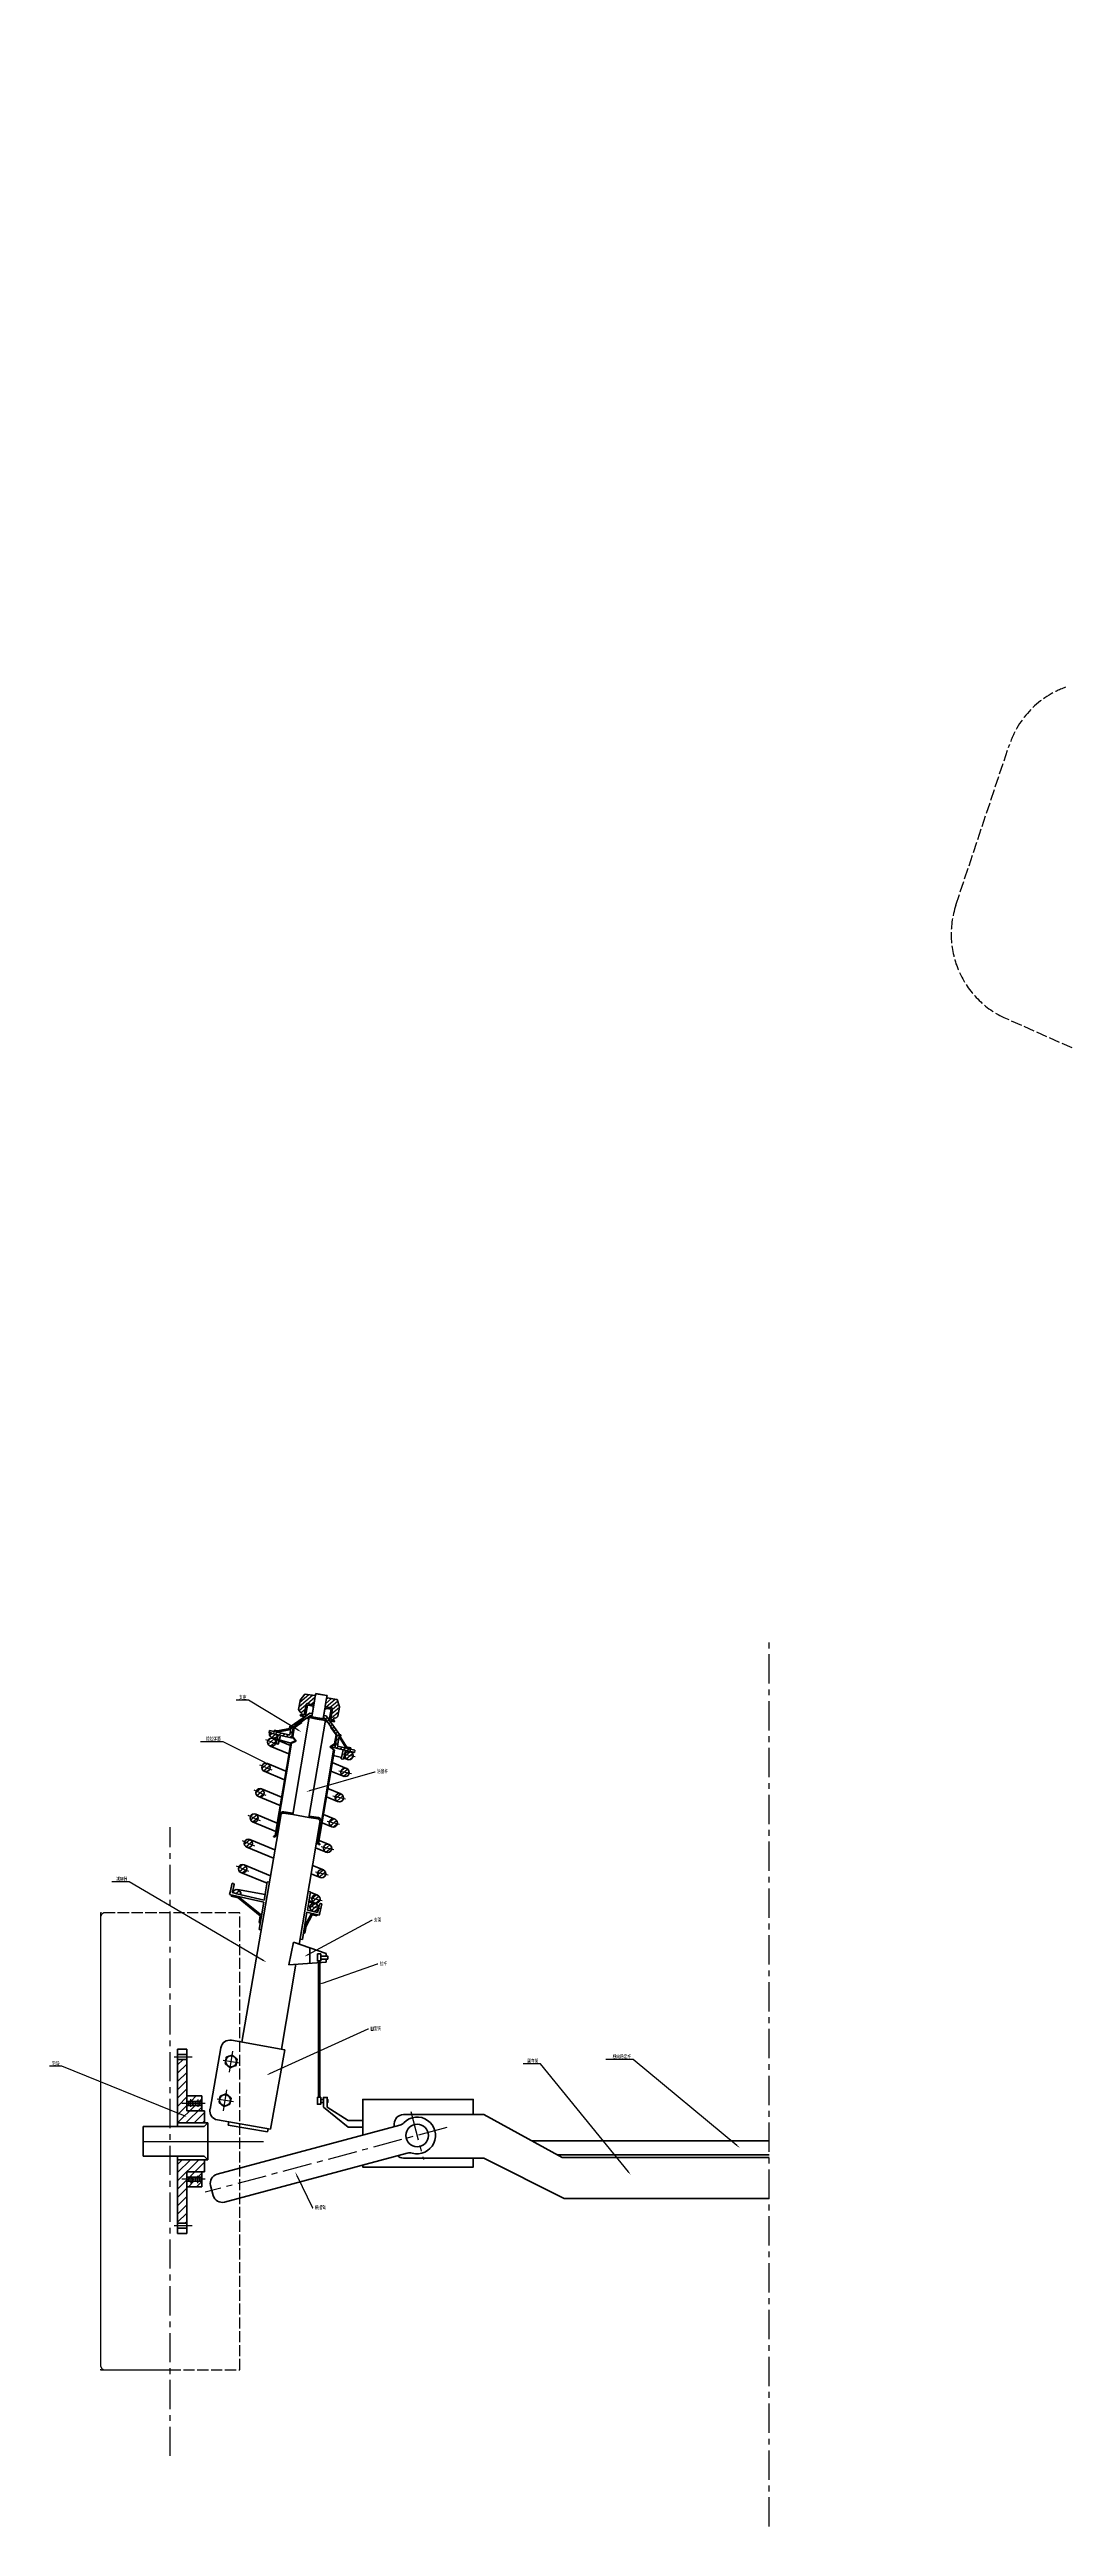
# Model space of a CAD drawing. Header units: millimetres. Extents: x 1201 to 14689, y -21074 to 18809.
# Drawn here: x 1414 to 2517, y -4636 to -1949 of the extents above; entities that cross this region are included whole.
import ezdxf
from ezdxf import colors
from ezdxf.entities.mleader import LeaderData, LeaderLine
from ezdxf.math import Vec2, Vec3

# ---------------------------------------------------------------- set-up
doc = ezdxf.new("R2010")
doc.units = ezdxf.units.MM
doc.linetypes.add('ACAD_ISO02W100', pattern=[15, 12, -3])
doc.linetypes.add('CENTER', pattern=[50.8, 31.75, -6.35, 6.35, -6.35])
for name, color, linetype, lineweight in [('中心线层', 1, 'CENTER', 25), ('剖面线层', 3, 'Continuous', 25), ('粗实线层', 250, 'Continuous', 50), ('虚线层', 4, 'ACAD_ISO02W100', 25)]:
    doc.layers.add(name, color=color, linetype=linetype, lineweight=lineweight)
doc.layers.add('标注层', color=5, linetype='Continuous', lineweight=25, transparency=0.45)
doc.styles.get("Standard").update_dxf_attribs({"font": 'txt', "bigfont": 'gbcbig.shx'})
pattern_1 = [(40, (2188.697, 5409.178), (-2.0408507, 2.4321911), [])]

msp = doc.modelspace()

# ---------------------------------------------------------------- hatches: boundary and pattern name
at = {"layer": '剖面线层'}
h = msp.add_hatch(dxfattribs=at)
h.set_pattern_fill('ANSI31', color=256, scale=2)
h.set_pattern_definition([(45, (1195.738, 14904.9104), (-4.490128, 4.490128), [])])
h.paths.add_polyline_path([(1582.4, -4184.9), (1563.1, -4184.9), (1563.1, -4129.1), (1553.1, -4129.1), (1553.1, -4197.9), (1582.4, -4197.9)])
h.paths.add_polyline_path([(1579.3, -4178.9), (1576.3, -4178.9, -0.309941), (1573.5, -4178.9), (1568.9, -4178.9, -0.309941), (1566.1, -4178.9), (1563.1, -4178.9), (1563.1, -4184.9), (1579.3, -4184.9)], flags=17)
h.paths.add_polyline_path([(1579.3, -4168.7), (1563.1, -4168.7), (1563.1, -4174.7), (1566.1, -4174.7, -0.309941), (1568.9, -4174.7), (1573.5, -4174.7, -0.309941), (1576.3, -4174.7), (1579.3, -4174.7)], flags=17)
h.paths.add_polyline_path([(1582.4, -4237.9), (1553.1, -4237.9), (1553.1, -4306.7), (1563.1, -4306.7), (1563.1, -4250.9), (1582.4, -4250.9)])
h.paths.add_polyline_path([(1579.3, -4250.9), (1563.1, -4250.9), (1563.1, -4256.9), (1566.1, -4256.9, -0.309941), (1568.9, -4256.9), (1573.5, -4256.9, -0.309941), (1576.3, -4256.9), (1579.3, -4256.9)], flags=17)
h.paths.add_polyline_path([(1579.3, -4261.1), (1576.3, -4261.1, -0.309941), (1573.5, -4261.1), (1568.9, -4261.1, -0.309941), (1566.1, -4261.1), (1563.1, -4261.1), (1563.1, -4267.1), (1579.3, -4267.1)], flags=17)
h.paths.add_polyline_path([(12160.3, 18797.6), (12179.5, 18797.6), (12179.5, 18809.5), (12160.3, 18809.5)], flags=9)
h = msp.add_hatch(dxfattribs=at)
h.set_pattern_fill('ANSI31', color=256, angle=-5)
h.set_pattern_definition(pattern_1)
h.paths.add_polyline_path([(1702.5, -3735), (1702.1, -3734.4), (1691.6, -3732.7), (1691.2, -3732.8), (1686.3, -3739.5), (1686.1, -3739.9), (1684.5, -3749.5), (1686, -3752.3), (1687.5, -3752.6), (1687.9, -3753.2), (1687.7, -3754.1), (1688.6, -3755.3), (1690, -3755.5), (1690.6, -3755.1), (1692.6, -3743.5), (1693.2, -3743.1), (1700.4, -3744.3), (1701, -3743.9)])
h.paths.add_polyline_path([(1726.2, -3738.7), (1725.9, -3738.5), (1715.4, -3736.7), (1714.8, -3737.1), (1713.3, -3746), (1713.7, -3746.5), (1720, -3747.6), (1721, -3747.9), (1721.4, -3748.5), (1719.4, -3760), (1719.9, -3760.6), (1721.3, -3760.8), (1722.5, -3760), (1722.7, -3759), (1723.2, -3758.6), (1724.7, -3758.9), (1727.1, -3756.7), (1728.7, -3747.1), (1728.7, -3746.6)])
h = msp.add_hatch(dxfattribs=at)
h.set_pattern_fill('ANSI31', color=256, angle=-5)
h.set_pattern_definition(pattern_1)
h.paths.add_polyline_path([(1678.7, -3769.2), (1693.1, -3758.9), (1697.2, -3756), (1698.9, -3756.3), (1699.3, -3753.9), (1696.6, -3753.4), (1676.4, -3767.7), (1676, -3770.2), (1674.9, -3776.8), (1674.3, -3777.1), (1657.9, -3773.3), (1657.4, -3775.8), (1662.2, -3776.9), (1660.1, -3786.2), (1660.5, -3786.8), (1662.4, -3787.2), (1664.7, -3777.5), (1676.8, -3780.3), (1677.1, -3779)])
h.paths.add_polyline_path([(1714.4, -3756.4), (1712.1, -3756), (1711.6, -3756), (1711.2, -3758.4), (1713, -3758.7), (1715.9, -3762.8), (1726.1, -3777.2), (1724.4, -3787), (1723.7, -3791.1), (1740.2, -3794.9), (1740.7, -3792.6), (1727, -3789.3), (1726.6, -3788.7), (1728.7, -3776.6)])
h = msp.add_hatch(dxfattribs=at)
h.set_pattern_fill('ANSI31', color=256, angle=-5)
h.set_pattern_definition(pattern_1)
h.paths.add_polyline_path([(1741.1, -3791.1), (1736.3, -3789.9), (1729.8, -3779.3), (1730.2, -3776.8), (1728.7, -3776.6), (1728.3, -3779.1), (1735.9, -3791.4), (1740.7, -3792.6)])
h.paths.add_polyline_path([(1674.3, -3771.4), (1675.9, -3771.1), (1676.4, -3767.7), (1675, -3767.5), (1674.5, -3770), (1661.6, -3772.6), (1661.5, -3772.7), (1658.2, -3771.9), (1657.9, -3773.3), (1661.3, -3774.1)])
h.paths.add_polyline_path([(1700.4, -3744.3), (1693.2, -3743.1), (1692.6, -3743.5), (1690.6, -3755.1), (1690, -3755.5), (1688.6, -3755.3), (1687, -3755), (1686.4, -3755.4), (1686.3, -3756.4), (1691.2, -3757.3), (1692, -3756.7), (1694, -3744.7), (1699.1, -3745.6), (1699.6, -3746.3), (1700.6, -3746.5), (1700.6, -3746.1), (1700.7, -3745.9), (1700.8, -3744.9)])
h.paths.add_polyline_path([(1721.4, -3748.5), (1721, -3747.9), (1720, -3747.6), (1713.7, -3746.5), (1713.2, -3747), (1713, -3748.2), (1712.9, -3748.6), (1713.1, -3748.6), (1713.9, -3748.7), (1714.5, -3748.3), (1714.5, -3748.2), (1719.7, -3749.1), (1717.6, -3761), (1718.2, -3761.8), (1723.1, -3762.7), (1723.3, -3761.7), (1722.9, -3761.1), (1719.9, -3760.6), (1719.4, -3760)])
h = msp.add_hatch(dxfattribs=at)
h.set_pattern_fill('ANSI31', color=256, angle=-5)
h.set_pattern_definition(pattern_1)
h.paths.add_polyline_path([(1624.6, -3917.8), (1623.6, -3922.2), (1627.7, -3923.9, 0.076114), (1628, -3922.5, 0.373885)])
h.paths.add_polyline_path([(1623.6, -3922.2), (1619.4, -3920.4, 0.076114), (1619.1, -3921.8, 0.373885), (1622.5, -3926.5)])
h.paths.add_polyline_path([(1627.7, -3923.9), (1623.6, -3922.2), (1622.5, -3926.5, 0.366886)])
h.paths.add_polyline_path([(1624.6, -3917.8, 0.366886), (1619.4, -3920.4), (1623.6, -3922.2)])
h.paths.add_polyline_path([(1630.9, -3890.3), (1629.9, -3894.7), (1634.1, -3896.4, 0.076114), (1634.4, -3895.1, 0.373885)])
h.paths.add_polyline_path([(1630.9, -3890.3, 0.366886), (1625.7, -3893), (1629.9, -3894.7)])
h.paths.add_polyline_path([(1634.1, -3896.4), (1629.9, -3894.7), (1628.9, -3899.1, 0.366886)])
h.paths.add_polyline_path([(1629.9, -3894.7), (1625.7, -3893, 0.076114), (1625.4, -3894.3, 0.373885), (1628.9, -3899.1)])
h.paths.add_polyline_path([(1637.2, -3862.9, 0.366886), (1632.1, -3865.5), (1636.2, -3867.2)])
h.paths.add_polyline_path([(1637.2, -3862.9), (1636.2, -3867.2), (1640.4, -3869, 0.076114), (1640.7, -3867.6, 0.373885)])
h.paths.add_polyline_path([(1636.2, -3867.2), (1632.1, -3865.5, 0.076114), (1631.8, -3866.9, 0.373885), (1635.2, -3871.6)])
h.paths.add_polyline_path([(1640.4, -3869), (1636.2, -3867.2), (1635.2, -3871.6, 0.366886)])
h.paths.add_polyline_path([(1642.6, -3839.8), (1638.4, -3838.1, 0.076114), (1638.1, -3839.4, 0.373885), (1641.6, -3844.2)])
h.paths.add_polyline_path([(1646.7, -3841.5), (1642.6, -3839.8), (1641.6, -3844.2, 0.366886)])
h.paths.add_polyline_path([(1643.6, -3835.4), (1642.6, -3839.8), (1646.7, -3841.5, 0.076114), (1647.1, -3840.2, 0.373885)])
h.paths.add_polyline_path([(1643.6, -3835.4, 0.366886), (1638.4, -3838.1), (1642.6, -3839.8)])
h.paths.add_polyline_path([(1618.3, -3944.9, 0.404152), (1612.9, -3948.1), (1617.3, -3949.3)])
h.paths.add_polyline_path([(1618.3, -3944.9), (1617.3, -3949.3), (1621.7, -3950.3, 0.414214)])
h.paths.add_polyline_path([(1723.2, -3868.3, 0.414214), (1717.8, -3871.6), (1722.2, -3872.6)])
h.paths.add_polyline_path([(1723.2, -3868.3), (1722.2, -3872.6), (1726.6, -3873.7, 0.034921), (1726.7, -3873, 0.373885)])
h.paths.add_polyline_path([(1722.2, -3872.6), (1717.8, -3871.6, 0.034921), (1717.7, -3872.3, 0.373885), (1721.2, -3877)])
h.paths.add_polyline_path([(1726.6, -3873.7), (1722.2, -3872.6), (1721.2, -3877, 0.414214)])
h.paths.add_polyline_path([(1716.9, -3895.7, 0.414214), (1711.5, -3899.1), (1715.9, -3900.1)])
h.paths.add_polyline_path([(1716.9, -3895.7), (1715.9, -3900.1), (1720.3, -3901.1, 0.034921), (1720.4, -3900.5, 0.373885)])
h.paths.add_polyline_path([(1715.9, -3900.1), (1711.5, -3899.1, 0.034921), (1711.4, -3899.7, 0.373885), (1714.9, -3904.5)])
h.paths.add_polyline_path([(1720.3, -3901.1), (1715.9, -3900.1), (1714.9, -3904.5, 0.414214)])
h.paths.add_polyline_path([(1710.6, -3923.2, 0.414214), (1705.2, -3926.5), (1709.5, -3927.5)])
h.paths.add_polyline_path([(1710.6, -3923.2), (1709.5, -3927.5), (1713.9, -3928.6, 0.034921), (1714, -3927.9, 0.373885)])
h.paths.add_polyline_path([(1709.5, -3927.5), (1705.2, -3926.5, 0.034921), (1705.1, -3927.2, 0.373885), (1708.5, -3931.9)])
h.paths.add_polyline_path([(1713.9, -3928.6), (1709.5, -3927.5), (1708.5, -3931.9, 0.414214)])
h.paths.add_polyline_path([(1702.1, -3959.6, 0.414214), (1696.7, -3963), (1701.1, -3964)])
h.paths.add_polyline_path([(1702.1, -3959.6), (1701.1, -3964), (1705.5, -3965, 0.034921), (1705.6, -3964.4, 0.373885)])
h.paths.add_polyline_path([(1701.1, -3964), (1696.7, -3963, 0.034921), (1696.6, -3963.6, 0.373885), (1700.1, -3968.4)])
h.paths.add_polyline_path([(1705.5, -3965), (1701.1, -3964), (1700.1, -3968.4, 0.414214)])
h.paths.add_polyline_path([(1704.2, -3950.6, 0.414214), (1698.8, -3954), (1703.2, -3955)])
h.paths.add_polyline_path([(1703.2, -3955), (1698.8, -3954, 0.034921), (1698.7, -3954.6, 0.373885), (1702.2, -3959.4)])
h.paths.add_polyline_path([(1707.6, -3956), (1703.2, -3955), (1702.2, -3959.4, 0.414214)])
h.paths.add_polyline_path([(1704.2, -3950.6), (1703.2, -3955), (1707.6, -3956, 0.034921), (1707.7, -3955.4, 0.373885)])
edge = h.paths.add_edge_path()
edge.add_arc((1728.6, -3845.2), 4.5, -5, 355)
edge = h.paths.add_edge_path()
edge.add_arc((1734.9, -3817.7), 4.5, -5, 355)
edge = h.paths.add_edge_path()
edge.add_arc((1648.9, -3812.3), 4.5, -5, 355)
edge = h.paths.add_edge_path()
edge.add_arc((1739.1, -3799.4), 4.5, -5, 355)
edge = h.paths.add_edge_path()
edge.add_arc((1655.2, -3784.9), 4.5, -5, 355)
edge = h.paths.add_edge_path()
edge.add_arc((1657.3, -3776), 4.5, 163.5595, 350.4405)
h = msp.add_hatch(dxfattribs=at)
h.set_pattern_fill('ANSI31', color=256, angle=-5)
h.set_pattern_definition(pattern_1)
edge = h.paths.add_edge_path()
edge.add_arc((1657.3, -3776), 4.5, 163.5595, 350.4405)
edge.add_line((1652.5, -3774.7), (1662.2, -3776.9))
h = msp.add_hatch(dxfattribs=at)
h.set_pattern_fill('ANSI31', color=256, angle=-5)
h.set_pattern_definition(pattern_1)
h.paths.add_polyline_path([(1679.7, -3769.3), (1687.9, -3763.5), (1687.5, -3762.9), (1678.7, -3769.2), (1677.1, -3779), (1680.9, -3783.6), (1675.9, -3785.7), (1673.7, -3799.1), (1672.2, -3807.8), (1669, -3826.5), (1667.5, -3835.3), (1664.2, -3855.3), (1662.7, -3864), (1661.1, -3873.3), (1659.7, -3881.9), (1658.9, -3886.3), (1658.3, -3886.7), (1657.4, -3886.6), (1657.2, -3887.6), (1658.7, -3887.8), (1659.8, -3887), (1660.7, -3881.8), (1661, -3879.8), (1663.7, -3863.9), (1663.8, -3863.6), (1665.2, -3855.2), (1668.6, -3835.2), (1670.1, -3826.4), (1673.2, -3807.7), (1674.7, -3799.1), (1676.9, -3785.9), (1681.8, -3783.7), (1678.1, -3779.2)])
h.paths.add_polyline_path([(1726.1, -3777.2), (1719.8, -3768.4), (1719.3, -3768.8), (1725.1, -3776.9), (1723.4, -3786.8), (1718.4, -3789.9), (1722.3, -3793.6), (1720, -3806.7), (1717.6, -3821.1), (1716.1, -3830), (1712.7, -3850), (1711.3, -3858.7), (1709.1, -3871.3), (1707.9, -3878.7), (1706.4, -3887.5), (1706, -3889.5), (1705.2, -3894.7), (1706, -3895.8), (1707.5, -3896.1), (1707.6, -3895.1), (1706.7, -3894.9), (1706.2, -3894.3), (1707, -3889.9), (1707.4, -3887.4), (1708.9, -3878.6), (1712.3, -3858.6), (1713.8, -3849.9), (1717.1, -3829.9), (1718.6, -3821), (1721.4, -3804.8), (1723.3, -3793.7), (1719.3, -3790.1), (1724.4, -3787)])

# ---------------------------------------------------------------- linework, layer by layer
at = {"layer": '中心线层'}
for p, q in [((2195, -4635.7), (2195, -3673.3)), ((1661.7, -3787.6), (1648.8, -3782.2)), ((1657.4, -3775.8), (1657.9, -3773.3)), ((1644.8, -3810.6), (1642.4, -3809.7)), ((1648.9, -3812.3), (1644.8, -3810.6)), ((1648.9, -3812.3), (1653.1, -3814.1)), ((1653.1, -3814.1), (1655.4, -3815)), ((1746, -3800.9), (1732.3, -3797.8)), ((1638.4, -3838.1), (1636.1, -3837.1)), ((1642.6, -3839.8), (1638.4, -3838.1)), ((1642.6, -3839.8), (1646.7, -3841.5)), ((1646.7, -3841.5), (1649, -3842.5)), ((1741.7, -3819.3), (1728.1, -3816.2)), ((1632.1, -3865.5), (1629.8, -3864.6)), ((1636.2, -3867.2), (1632.1, -3865.5)), ((1636.2, -3867.2), (1640.4, -3869)), ((1640.4, -3869), (1642.7, -3869.9)), ((1735.4, -3846.8), (1721.7, -3843.6)), ((1625.7, -3893), (1623.4, -3892)), ((1629.9, -3894.7), (1625.7, -3893)), ((1629.9, -3894.7), (1634.1, -3896.4)), ((1729, -3874.2), (1715.4, -3871.1)), ((1619.4, -3920.4), (1617.1, -3919.5)), ((1623.6, -3922.2), (1619.4, -3920.4)), ((1623.6, -3922.2), (1627.7, -3923.9)), ((1634.1, -3896.4), (1636.4, -3897.4)), ((1722.7, -3901.7), (1709.1, -3898.5)), ((1627.7, -3923.9), (1630, -3924.8)), ((1716.4, -3929.1), (1702.7, -3926)), ((1708, -3965.6), (1694.3, -3962.4)), ((1696.4, -3953.4), (1710, -3956.6)), ((1549.3, -4126.4), (1569, -4126.4)), ((1602.7, -4129.7), (1620.5, -4132.7)), ((1609.5, -4142.8), (1613.1, -4120.1)), ((1602.9, -4184.9), (1606.5, -4162.2)), ((1583.2, -4176.8), (1557.6, -4176.8)), ((1567.5, -4180.3), (1567.5, -4172)), ((1574.9, -4172.4), (1574.9, -4180.6)), ((1596.1, -4171.8), (1613.9, -4174.8)), ((1806.1, -4185.6), (1820, -4237.5)), ((1845.3, -4202.9), (1583, -4273.2)), ((1583.2, -4259), (1557.6, -4259)), ((1567.5, -4255.5), (1567.5, -4263.8)), ((1574.9, -4263.4), (1574.9, -4255.2)), ((1549.3, -4309.3), (1569, -4309.3))]:
    msp.add_line(p, q, dxfattribs=at)
at = {"layer": '中心线层', "lineweight": -3}
msp.add_line((1545, -4559.2), (1545, -3877.2), dxfattribs=at)
at = {"layer": '中心线层'}
msp.add_lwpolyline([(1662.9, -3778.2), (1658.7, -3776.5), (1654.6, -3774.8), (1652.2, -3773.8)], dxfattribs=at)
at = {"layer": '标注层'}
msp.add_line((1515.9, -4217.9), (1646.4, -4217.9), dxfattribs=at)
at = {"layer": '粗实线层'}
for p, q in [((1686.3, -3739.5), (1691.2, -3732.8)), ((1691.6, -3732.7), (1691.2, -3732.8)), ((1691.2, -3732.8), (1691.6, -3732.7)), ((1691.2, -3732.8), (1691.6, -3732.7)), ((1691.6, -3732.7), (1702.1, -3734.4)), ((1700.8, -3744.9), (1702.8, -3733)), ((1702.1, -3734.4), (1702.5, -3735)), ((1702.6, -3734.5), (1703, -3732.3)), ((1703, -3732.3), (1703.3, -3732.1)), ((1703, -3732.3), (1715.3, -3734.4)), ((1703.3, -3732.1), (1715.1, -3734.1)), ((1714.9, -3736.6), (1715.3, -3734.4)), ((1715.1, -3734.1), (1715.3, -3734.4)), ((1676.4, -3767.7), (1696.6, -3753.4)), ((1695.9, -3757.8), (1678, -3863.4)), ((1693.1, -3758.9), (1678.7, -3769.2)), ((1684.5, -3749.5), (1686.1, -3739.9)), ((1684.5, -3749.5), (1686, -3752.3)), ((1687.5, -3752.6), (1686, -3752.3)), ((1686.3, -3739.5), (1686.1, -3739.9)), ((1686.3, -3756.4), (1686.4, -3755.4)), ((1691.2, -3757.3), (1686.3, -3756.4)), ((1687, -3755), (1686.4, -3755.4)), ((1690, -3755.5), (1687, -3755)), ((1687.5, -3752.6), (1687.9, -3753.2)), ((1687.7, -3754.1), (1687.9, -3753.2)), ((1687.7, -3754.1), (1688.6, -3755.3)), ((1690, -3755.5), (1688.6, -3755.3)), ((1690.6, -3755.1), (1690, -3755.5)), ((1692.6, -3743.5), (1690.6, -3755.1)), ((1692, -3756.7), (1691.2, -3757.3)), ((1694, -3744.7), (1692, -3756.7)), ((1692.6, -3743.5), (1693.2, -3743.1)), ((1693.9, -3745.2), (1693, -3750.9)), ((1697.2, -3756), (1693.1, -3758.9)), ((1693.5, -3759.5), (1693.1, -3758.9)), ((1700.4, -3744.3), (1693.2, -3743.1)), ((1695.9, -3757.8), (1693.5, -3759.5)), ((1699.1, -3745.6), (1694, -3744.7)), ((1713.6, -3760.9), (1695.7, -3866.5)), ((1704.6, -3759.8), (1695.8, -3758.3)), ((1697, -3757), (1695.9, -3757.8)), ((1697, -3757), (1695.9, -3757.8)), ((1696.6, -3753.4), (1699.3, -3753.9)), ((1704.9, -3758.4), (1697, -3757)), ((1698.9, -3756.3), (1697.2, -3756)), ((1700.6, -3746.1), (1698.7, -3757.3)), ((1704.9, -3758.4), (1699, -3757.4)), ((1699.1, -3745.6), (1699.6, -3746.3)), ((1699.4, -3753.4), (1700.5, -3746.7)), ((1699.6, -3746.3), (1700.6, -3746.5)), ((1701, -3743.9), (1700.4, -3744.3)), ((1700.4, -3744.3), (1700.8, -3744.9)), ((1700.6, -3746.1), (1700.7, -3745.9)), ((1700.7, -3745.9), (1700.8, -3744.9)), ((1701, -3743.9), (1702.5, -3735)), ((1704.6, -3759.8), (1713.5, -3761.3)), ((1704.9, -3758.4), (1712.8, -3759.7)), ((1704.9, -3758.4), (1710.8, -3759.4)), ((1704.9, -3758.4), (1710.8, -3759.4)), ((1713, -3748.2), (1711.1, -3759.4)), ((1711.2, -3758.4), (1713, -3758.7)), ((1711.6, -3756), (1714.4, -3756.4)), ((1711.7, -3755.5), (1712.9, -3748.8)), ((1712.8, -3759.7), (1713.6, -3760.9)), ((1712.9, -3748.6), (1713.9, -3748.7)), ((1713, -3748.2), (1713.2, -3747)), ((1713, -3758.7), (1715.9, -3762.8)), ((1713.3, -3746), (1713.2, -3747)), ((1713.7, -3746.5), (1713.2, -3747)), ((1713.3, -3746), (1714.8, -3737.1)), ((1713.3, -3746), (1713.7, -3746.5)), ((1713.6, -3760.9), (1715.3, -3763.2)), ((1713.7, -3746.5), (1720, -3747.6)), ((1713.9, -3748.7), (1714.6, -3748.2)), ((1728.7, -3776.6), (1714.4, -3756.4)), ((1714.6, -3748.2), (1719.7, -3749.1)), ((1714.9, -3736.6), (1714.8, -3737.1)), ((1715.4, -3736.7), (1714.8, -3737.1)), ((1714.9, -3736.6), (1715.2, -3735.1)), ((1725.9, -3738.5), (1715.4, -3736.7)), ((1719.7, -3749.1), (1717.6, -3761)), ((1717.6, -3761), (1718.2, -3761.8)), ((1719.6, -3749.6), (1718.6, -3755.2)), ((1721.4, -3748.5), (1719.4, -3760)), ((1719.4, -3760), (1719.9, -3760.6)), ((1719.9, -3760.6), (1722.9, -3761.1)), ((1719.9, -3760.6), (1721.3, -3760.8)), ((1720, -3747.6), (1721, -3747.9)), ((1721, -3747.9), (1721.4, -3748.5)), ((1722.5, -3760), (1721.3, -3760.8)), ((1722.5, -3760), (1722.7, -3759)), ((1723.2, -3758.6), (1722.7, -3759)), ((1722.9, -3761.1), (1723.3, -3761.7)), ((1723.2, -3758.6), (1724.7, -3758.9)), ((1727.1, -3756.7), (1724.7, -3758.9)), ((1725.9, -3738.5), (1726.2, -3738.7)), ((1728.7, -3746.6), (1726.2, -3738.7)), ((1727.1, -3756.7), (1728.7, -3747.1)), ((1728.7, -3746.6), (1728.7, -3747.1)), ((1652.5, -3774.7), (1653, -3772.2)), ((1652.5, -3774.7), (1662.2, -3776.9)), ((1653, -3772.2), (1674.3, -3777.1)), ((1656.3, -3780.4), (1661.1, -3781.8)), ((1657, -3780.7), (1661, -3782.4)), ((1657.9, -3773.4), (1658.2, -3771.9)), ((1658.2, -3771.9), (1661.6, -3772.7)), ((1675.9, -3785.7), (1658.9, -3886.3)), ((1676.9, -3785.9), (1659.8, -3887)), ((1662.2, -3776.9), (1660.1, -3786.2)), ((1660.1, -3786.2), (1660.5, -3786.8)), ((1660.5, -3786.8), (1662.4, -3787.2)), ((1674.3, -3771.4), (1661.3, -3774.1)), ((1661.3, -3774.1), (1661.3, -3774.1)), ((1661.6, -3772.6), (1661.5, -3772.7)), ((1674.5, -3770), (1661.6, -3772.6)), ((1662.4, -3787.2), (1664.7, -3777.5)), ((1663.3, -3783.3), (1675.5, -3788.4)), ((1663.5, -3782.5), (1675.9, -3786)), ((1664.7, -3777.5), (1678.4, -3780.6)), ((1674.3, -3771.4), (1675.9, -3771.1)), ((1674.9, -3776.8), (1674.3, -3777.1)), ((1675, -3767.5), (1674.5, -3770)), ((1674.9, -3776.8), (1676.4, -3767.7)), ((1676.4, -3767.7), (1675, -3767.5)), ((1680.9, -3783.6), (1675.9, -3785.7)), ((1676.4, -3767.7), (1676, -3770.2)), ((1677.1, -3779), (1676.8, -3780.3)), ((1681.8, -3783.7), (1676.9, -3785.9)), ((1678.7, -3769.2), (1677.1, -3779)), ((1677.1, -3779), (1680.9, -3783.6)), ((1678.1, -3779.2), (1679.7, -3769.3)), ((1678.1, -3779.2), (1681.8, -3783.7)), ((1679.7, -3769.3), (1687.9, -3763.5)), ((1687.9, -3763.5), (1687.5, -3762.9)), ((1715.3, -3763.2), (1715.9, -3762.8)), ((1715.9, -3762.8), (1726.1, -3777.2)), ((1718.2, -3761.8), (1723.1, -3762.7)), ((1723.4, -3786.8), (1718.4, -3789.9)), ((1719.3, -3768.8), (1719.8, -3768.4)), ((1725.1, -3776.9), (1719.3, -3768.8)), ((1724.4, -3787), (1719.3, -3790.1)), ((1723.1, -3762.7), (1723.3, -3761.7)), ((1723.4, -3786.8), (1725.1, -3776.9)), ((1725.1, -3777), (1723.4, -3786.8)), ((1725.1, -3782.8), (1723.7, -3791.1)), ((1726.1, -3777.2), (1724.4, -3787)), ((1725.1, -3782.8), (1726.1, -3777.1)), ((1726.6, -3788.7), (1728.7, -3776.6)), ((1735.9, -3791.4), (1728.3, -3779.1)), ((1728.7, -3776.6), (1730.2, -3776.8)), ((1730.2, -3776.8), (1729.8, -3779.3)), ((1729.8, -3779.3), (1736.3, -3789.9)), ((1650.6, -3808.2), (1670.7, -3816.5)), ((1653.5, -3789.1), (1673.9, -3797.5)), ((1705.2, -3894.7), (1722.3, -3793.6)), ((1723.3, -3793.7), (1706.2, -3894.3)), ((1718.4, -3789.9), (1722.3, -3793.6)), ((1719.3, -3790.1), (1740.2, -3794.9)), ((1719.3, -3790.1), (1723.3, -3793.7)), ((1721, -3807.1), (1736.6, -3813.6)), ((1722.3, -3799.2), (1730.9, -3801.7)), ((1723.9, -3790.1), (1723.7, -3791.1)), ((1726.6, -3788.7), (1727, -3789.3)), ((1727, -3789.3), (1745.6, -3793.7)), ((1730.6, -3803), (1731.8, -3798.1)), ((1732.6, -3803.4), (1730.6, -3803)), ((1731.8, -3798.1), (1732.9, -3793.2)), ((1733.2, -3803), (1732.6, -3803.4)), ((1734.2, -3798.5), (1733.2, -3803)), ((1733.3, -3802.4), (1737.9, -3803.7)), ((1734.2, -3798.5), (1735.3, -3793.8)), ((1740.2, -3794.9), (1735.3, -3793.8)), ((1740.2, -3794.9), (1735.3, -3793.8)), ((1741.1, -3791.1), (1736.3, -3789.9)), ((1740.2, -3795), (1740.8, -3792.5)), ((1740.2, -3794.9), (1740.7, -3795)), ((1740.2, -3794.9), (1745.1, -3796.1)), ((1740.7, -3795), (1744.6, -3795.9)), ((1740.8, -3792.5), (1741.1, -3791.1)), ((1644.3, -3835.6), (1666, -3844.6)), ((1647.2, -3816.5), (1669.2, -3825.6)), ((1716.2, -3835.2), (1730.3, -3841)), ((1719.5, -3816.2), (1733.9, -3822.1)), ((1638, -3863.1), (1661.2, -3872.7)), ((1640.9, -3844), (1664.4, -3853.7)), ((1663.7, -3863.9), (1660.7, -3881.8)), ((1663.8, -3863.6), (1663.7, -3863.9)), ((1668.1, -3861.8), (1678, -3863.5)), ((1668.4, -3860.3), (1678.2, -3862)), ((1678, -3863.5), (1695.7, -3866.5)), ((1705.6, -3868.1), (1695.7, -3866.5)), ((1705.9, -3866.7), (1696, -3865)), ((1711.5, -3863.3), (1723.9, -3868.5)), ((1714.7, -3844.3), (1726.8, -3849.4)), ((1631.6, -3890.5), (1658.8, -3901.8)), ((1634.5, -3871.4), (1659.7, -3881.8)), ((1657.4, -3886.6), (1657.2, -3887.6)), ((1657.2, -3887.6), (1658.7, -3887.8)), ((1658.3, -3886.7), (1657.4, -3886.6)), ((1658.9, -3886.3), (1658.3, -3886.7)), ((1659.8, -3887), (1658.7, -3887.8)), ((1659.7, -3881.9), (1659.3, -3884)), ((1660.1, -3879.3), (1659.7, -3881.9)), ((1660.3, -3883.9), (1660.7, -3881.8)), ((1661, -3879.8), (1660.7, -3881.8)), ((1662.2, -3882.1), (1660.7, -3881.8)), ((1662.2, -3882.1), (1660.7, -3881.8)), ((1707.5, -3872), (1685.1, -4004.2)), ((1704.6, -3889.3), (1706, -3889.5)), ((1705.2, -3894.7), (1706, -3895.8)), ((1707.5, -3896.1), (1706, -3895.8)), ((1706.2, -3894.3), (1706.7, -3894.9)), ((1706.7, -3891.5), (1717.6, -3895.9)), ((1706.7, -3894.9), (1707.6, -3895.1)), ((1707.7, -3871), (1707.5, -3872)), ((1707.6, -3895.1), (1707.5, -3896.1)), ((1709.9, -3872.4), (1720.5, -3876.8)), ((1625.3, -3918), (1654.1, -3929.9)), ((1628.2, -3898.9), (1657.3, -3910.9)), ((1699.6, -3918.6), (1711.3, -3923.4)), ((1702.8, -3899.6), (1714.2, -3904.3)), ((1610, -3947.6), (1609.4, -3950)), ((1610, -3947.6), (1612.2, -3937.8)), ((1612.2, -3937.8), (1613.7, -3938.2)), ((1613, -3945.7), (1612.4, -3948)), ((1612.4, -3948), (1612.9, -3948.1)), ((1617.3, -3949.3), (1612.9, -3948.1)), ((1612.9, -3948.1), (1612.9, -3948.1)), ((1613, -3945.7), (1614.4, -3939.4)), ((1613.7, -3938.2), (1614.4, -3939.4)), ((1647.1, -3956.2), (1617.3, -3949.3)), ((1648.1, -3950.1), (1618.1, -3944.8)), ((1621.8, -3926.3), (1650.2, -3938)), ((1648.6, -3947.4), (1648.1, -3950.1)), ((1650.1, -3938.6), (1648.6, -3947.4)), ((1650.1, -3938.6), (1650.4, -3936.4)), ((1650.4, -3936.4), (1652.9, -3936.9)), ((1697.3, -3947.3), (1694.8, -3946.8)), ((1695.5, -3958.1), (1697.3, -3947.3)), ((1697.1, -3947.6), (1704.9, -3950.8)), ((1698.1, -3927.7), (1707.8, -3931.7)), ((1609.4, -3950), (1646.7, -3958.6)), ((1611.7, -3950.6), (1611.4, -3952)), ((1611.4, -3952), (1618.7, -3953.7)), ((1618.7, -3953.7), (1642.7, -3973.2)), ((1619, -3952.2), (1642.9, -3971.6)), ((1641.5, -3980.6), (1642.7, -3973.2)), ((1646.7, -3958.6), (1641.7, -3988.2)), ((1642.9, -3971.6), (1644.3, -3972.7)), ((1646.7, -3958.6), (1646.7, -3958.5)), ((1648.1, -3950.1), (1647.1, -3956.2)), ((1647.1, -3956.2), (1647.1, -3956.2)), ((1648.1, -3950.1), (1648.1, -3950.1)), ((1693.5, -3969.4), (1688.5, -3999)), ((1697.9, -3971.6), (1691.1, -3984)), ((1699.2, -3972.3), (1692.5, -3984.5)), ((1693.5, -3969.4), (1693.5, -3969.4)), ((1693.5, -3969.4), (1706.9, -3972.5)), ((1695.4, -3958.4), (1694, -3967)), ((1694, -3967), (1700.1, -3968.4)), ((1694, -3967), (1694, -3967)), ((1695.5, -3958.1), (1695.4, -3958.4)), ((1701.9, -3959.6), (1695.4, -3958.4)), ((1695.7, -3956.8), (1701.5, -3959.2)), ((1697.9, -3971.6), (1698.5, -3970.6)), ((1704.1, -3973.4), (1699.2, -3972.3)), ((1700.1, -3968.4), (1705, -3969.5)), ((1704.3, -3972.3), (1704.1, -3973.4)), ((1704.3, -3972.3), (1704.4, -3972)), ((1705, -3969.5), (1705.6, -3967.1)), ((1707, -3960.8), (1705.6, -3967.1)), ((1706.9, -3972.5), (1707.4, -3970.1)), ((1707, -3960.8), (1708.2, -3960)), ((1707.4, -3970.1), (1709.7, -3960.3)), ((1709.7, -3960.3), (1708.2, -3960)), ((1642.9, -3980.8), (1641.5, -3980.6)), ((1641.7, -3988.2), (1644.2, -3988.6)), ((1678.8, -4002), (1674, -4026.3)), ((1714.4, -4014.2), (1678.8, -4002)), ((1688.5, -3999), (1686.1, -3998.6)), ((1688.5, -3999), (1689.8, -3991.6)), ((1689.8, -3991.6), (1691.3, -3991.9)), ((1691.3, -3991.9), (1692.5, -3984.5)), ((1681.5, -4025.8), (1665.9, -4117.9)), ((1674, -4026.3), (1714.4, -4023.5)), ((1696.6, -4008.1), (1696.6, -4024.8)), ((1705.9, -4022.2), (1705.9, -4170)), ((1707.3, -4022.2), (1707.3, -4170)), ((1714.4, -4014.2), (1714.4, -4016.9)), ((1714.4, -4020.2), (1714.4, -4023.5)), ((1669.4, -4118.5), (1611.6, -4108.3)), ((1553.1, -4201.9), (1553.1, -4117.9)), ((1553.1, -4117.9), (1563.1, -4117.9)), ((1553.1, -4123.8), (1563.1, -4123.8)), ((1553.1, -4129.1), (1563.1, -4129.1)), ((1563.1, -4117.9), (1563.1, -4184.9)), ((1600, -4116.4), (1588.3, -4183)), ((1605.3, -4130.1), (1604.7, -4133.5)), ((1604.7, -4133.5), (1610, -4138)), ((1605.3, -4130.1), (1605.9, -4126.7)), ((1605.9, -4126.7), (1612.4, -4124.4)), ((1613.2, -4136.8), (1610, -4138)), ((1617.7, -4128.8), (1612.4, -4124.4)), ((1616.5, -4135.6), (1613.2, -4136.8)), ((1617.1, -4132.2), (1616.5, -4135.6)), ((1617.1, -4132.2), (1617.7, -4128.8)), ((1669.4, -4118.5), (1654.1, -4204.8)), ((1579.3, -4168.7), (1563.1, -4168.7)), ((1563.1, -4174.7), (1579.3, -4174.7)), ((1563.1, -4178.9), (1579.3, -4178.9)), ((1563.1, -4184.9), (1582.4, -4184.9)), ((1579.3, -4184.9), (1579.3, -4168.7)), ((1582.4, -4184.9), (1582.4, -4197.9)), ((1598.7, -4172.2), (1598.1, -4175.6)), ((1598.1, -4175.6), (1603.4, -4180.1)), ((1598.7, -4172.2), (1599.3, -4168.8)), ((1599.3, -4168.8), (1605.8, -4166.4)), ((1606.6, -4178.9), (1603.4, -4180.1)), ((1611.1, -4170.9), (1605.8, -4166.4)), ((1609.9, -4177.7), (1606.6, -4178.9)), ((1610.5, -4174.3), (1609.9, -4177.7)), ((1610.5, -4174.3), (1611.1, -4170.9)), ((1707.3, -4170), (1705.9, -4170)), ((1711.3, -4180.9), (1738.3, -4202.5)), ((1715.5, -4180.9), (1738.3, -4195.4)), ((1885.6, -4188.9), (1798.3, -4188.9)), ((1885.6, -4188.9), (1970.4, -4235.5)), ((1582, -4201.9), (1515.9, -4201.9)), ((1515.9, -4233.9), (1515.9, -4201.9)), ((1586, -4197.9), (1553.1, -4197.9)), ((1586, -4197.9), (1582, -4201.9)), ((1586, -4197.9), (1586, -4217.9)), ((1586, -4237.9), (1586, -4217.9)), ((1596, -4253.5), (1794.2, -4200.4)), ((1654.1, -4204.8), (1596.4, -4194.6)), ((1608.1, -4200.5), (1650.7, -4207.7)), ((1651.3, -4204.3), (1650.7, -4207.7)), ((1788.3, -4198.9), (1788.3, -4202)), ((1937.4, -4217.4), (2195, -4217.4)), ((1582, -4233.9), (1515.9, -4233.9)), ((1553.1, -4233.9), (1553.1, -4317.9)), ((1586, -4237.9), (1553.1, -4237.9)), ((1586, -4237.9), (1582, -4233.9)), ((1582.4, -4250.9), (1582.4, -4237.9)), ((1802.3, -4230.6), (1604.1, -4283.7)), ((1798.3, -4236), (1885.6, -4236)), ((1885.6, -4236), (1972.5, -4280)), ((1965.2, -4232.7), (2195, -4232.7)), ((1970.4, -4235.5), (2195, -4235.5)), ((1563.1, -4317.9), (1563.1, -4250.9)), ((1563.1, -4250.9), (1582.4, -4250.9)), ((1563.1, -4256.9), (1579.3, -4256.9)), ((1563.1, -4261.1), (1579.3, -4261.1)), ((1579.3, -4267.1), (1563.1, -4267.1)), ((1579.3, -4250.9), (1579.3, -4267.1)), ((1588.9, -4265.8), (1591.8, -4276.6)), ((1972.5, -4280), (2195, -4280)), ((1553.1, -4306.7), (1563.1, -4306.7)), ((1553.1, -4312), (1563.1, -4312)), ((1553.1, -4317.9), (1563.1, -4317.9))]:
    msp.add_line(p, q, dxfattribs=at)
at = {"layer": '粗实线层', "lineweight": 30}
msp.add_line((1745.6, -3793.7), (1745.1, -3796.1), dxfattribs=at)
at = {"layer": '粗实线层'}
for points in [[(1665.3, -3863.8), (1665.1, -3864.8), (1662.2, -3882.1), (1622.9, -4110.3)], [(1711.3, -4172.4), (1708.5, -4172.4), (1708.5, -4175.8), (1711.3, -4175.8)], [(1711.3, -4180.9), (1711.3, -4170.3), (1715.5, -4170.3), (1715.5, -4180.9)], [(1715.5, -4175.8), (1716, -4175.8), (1716, -4172.4), (1715.5, -4172.4)], [(1754, -4211.2), (1754, -4172.4), (1874, -4172.4), (1874, -4188.9)], [(1608.7, -4196.8), (1608.1, -4200.5)], [(1738.3, -4195.4), (1738.3, -4195.4), (1754, -4195.4), (1754, -4202.5), (1738.3, -4202.5)], [(1874, -4236), (1874, -4245.8), (1754, -4245.8), (1754, -4243.5)]]:
    msp.add_lwpolyline(points, dxfattribs=at)
for points in [[(1704.8, -4014.5), (1708.5, -4014.5), (1708.5, -4022.2), (1704.8, -4022.2)], [(1708.5, -4020.2), (1716, -4020.2), (1716, -4016.9), (1708.5, -4016.9)], [(1704.8, -4170), (1708.5, -4170), (1708.5, -4177.7), (1704.8, -4177.7)]]:
    msp.add_lwpolyline(points, close=True, dxfattribs=at)
for centre, radius in [((1655.2, -3784.9), 4.5), ((1648.9, -3812.3), 4.5), ((1734.9, -3817.7), 4.5), ((1739.1, -3799.4), 4.5), ((1642.6, -3839.8), 4.5), ((1728.6, -3845.2), 4.5), ((1636.2, -3867.2), 4.5), ((1722.2, -3872.6), 4.5), ((1629.9, -3894.7), 4.5), ((1715.9, -3900.1), 4.5), ((1623.6, -3922.2), 4.5), ((1709.5, -3927.5), 4.5), ((1701.1, -3964), 4.5), ((1703.2, -3955), 4.5), ((1611.2, -4131.2), 6), ((1567.5, -4176.8), 2.5), ((1574.9, -4176.8), 2.5), ((1604.6, -4173.3), 6), ((1813.1, -4211.5), 12.2), ((1567.5, -4259), 2.5), ((1574.9, -4259), 2.5)]:
    msp.add_circle(centre, radius, dxfattribs=at)
for centre, radius, start, end in [((1657.3, -3776), 4.5, 163.5595, 350.4405), ((1667.7, -3864.3), 4, 80.4011, 170.4011), ((1667.7, -3864.3), 2.5, 80.4011, 170.4011), ((1667.7, -3864.3), 2.5, 167.5677, 170.4011), ((1705.2, -3870.6), 2.5, 350.4011, 80.4011), ((1705.2, -3870.6), 4, 350.4011, 80.4011), ((1617.3, -3949.3), 4.5, 347, 165.0248), ((1609.9, -4118.1), 10, 80, 170), ((1598.1, -4184.8), 10, 170, 260), ((1798.3, -4198.9), 10, 90, 180), ((1791.6, -4190.7), 10, 285.0026, 315.8541), ((1813.1, -4211.5), 19.9, 254.1505, 135.8541), ((1798.3, -4226), 10, 228.0277, 270), ((1804.9, -4240.3), 10, 74.1505, 105), ((1598.6, -4263.2), 10, 105.0026, 195), ((1601.5, -4274.1), 10, 195, 285)]:
    msp.add_arc(centre, radius, start, end, dxfattribs=at)
at = {"layer": '虚线层'}
for p, q in [((2397.8, -2876.8), (2455.9, -2702.9)), ((2702.3, -3111), (2452.1, -2999.9))]:
    msp.add_line(p, q, dxfattribs=at)
msp.add_lwpolyline([(1545, -3969.9), (1474.5, -3969.9, 0.414214), (1469.5, -3974.9), (1469.5, -4460.9, 0.414214), (1474.5, -4465.9), (1545, -4465.9)], format="xyb", dxfattribs=at)
msp.add_lwpolyline([(1620.5, -3969.9), (1469.5, -3969.9), (1469.5, -4465.9), (1620.5, -4465.9)], close=True, dxfattribs=at)
for centre, start, end in [((2550.8, -2734.6), 109.8765, 161.5225), ((2492.7, -2908.5), 161.5225, 246.0513)]:
    msp.add_arc(centre, 100, start, end, dxfattribs=at)

# ---------------------------------------------------------------- leaders
at = {"layer": '标注层'}
ml = msp.add_multileader_mtext('Standard', dxfattribs=at)
ml.set_content('支座', color=256)
ml.set_leader_properties()
ml.build(insert=Vec2(0, 0))
ml.multileader.update_dxf_attribs({"text_right_attachment_type": 6, "dogleg_length": 0.36})
ctx = ml.context
ctx.base_point, ctx.plane_origin = Vec3(1620.5, -3736.6), Vec3(1687.4, -3773.9)
ctx.right_attachment, ctx.text_align_type = 6, 2
notes = []
notes.append((ctx, [(0, (1, 1, 0), (1630.2, -3739.2), (-1, 0), 0.36, [(0, [(1687.4, -3773.9)], 0, [])])]))
ctx.mtext.insert, ctx.mtext.alignment, ctx.mtext.flow_direction = Vec3(1627.8, -3734.4), 3, 5
ml = msp.add_multileader_mtext('Standard', dxfattribs=at)
ml.set_content('橡胶弹簧', color=256)
ml.set_leader_properties()
ml.build(insert=Vec2(0, 0))
ml.multileader.update_dxf_attribs({"text_right_attachment_type": 6, "dogleg_length": 0.36})
ctx = ml.context
ctx.base_point, ctx.plane_origin = Vec3(1586.8, -3781.8), Vec3(1650.6, -3808.2)
ctx.right_attachment, ctx.text_align_type = 6, 2
notes.append((ctx, [(0, (1, 1, 0), (1602.4, -3784.4), (-1, 0), 0.36, [(0, [(1650.6, -3808.2)], 0, [])])]))
ctx.mtext.insert, ctx.mtext.alignment, ctx.mtext.flow_direction = Vec3(1600, -3779.6), 3, 5
ml = msp.add_multileader_mtext('Standard', dxfattribs=at)
ml.set_content('活塞杆', color=256)
ml.set_leader_properties()
ml.build(insert=Vec2(0, 0))
ml.multileader.update_dxf_attribs({"text_right_attachment_type": 6, "dogleg_length": 0.36})
ctx = ml.context
ctx.base_point, ctx.plane_origin = Vec3(1767.5, -3816.9), Vec3(1692.9, -3838.6)
ctx.right_attachment = 6
notes.append((ctx, [(0, (1, 1, 0), (1767.2, -3816.9), (1, 0), 0.36, [(0, [(1692.9, -3838.6)], 0, [])])]))
ctx.mtext.insert, ctx.mtext.flow_direction = Vec3(1769.5, -3814.8), 5
ml = msp.add_multileader_mtext('Standard', dxfattribs=at)
ml.set_content('减震器', color=256)
ml.set_leader_properties()
ml.build(insert=Vec2(0, 0))
ml.multileader.update_dxf_attribs({"text_right_attachment_type": 6, "dogleg_length": 0.36})
ctx = ml.context
ctx.base_point, ctx.plane_origin = Vec3(1488, -3933.6), Vec3(1649.5, -4023.6)
ctx.right_attachment, ctx.text_align_type = 6, 2
notes.append((ctx, [(0, (1, 1, 0), (1500.7, -3936.3), (-1, 0), 0.36, [(0, [(1649.5, -4023.6)], 0, [])])]))
ctx.mtext.insert, ctx.mtext.alignment, ctx.mtext.flow_direction = Vec3(1498.4, -3931.5), 3, 5
ml = msp.add_multileader_mtext('Standard', dxfattribs=at)
ml.set_content('支架', color=256)
ml.set_leader_properties()
ml.build(insert=Vec2(0, 0))
ml.multileader.update_dxf_attribs({"text_right_attachment_type": 6, "dogleg_length": 0.36})
ctx = ml.context
ctx.base_point, ctx.plane_origin = Vec3(1764.2, -3978.1), Vec3(1690.7, -4017.5)
ctx.right_attachment = 6
notes.append((ctx, [(0, (1, 1, 0), (1763.9, -3978.1), (1, 0), 0.36, [(0, [(1690.7, -4017.5)], 0, [])])]))
ctx.mtext.insert, ctx.mtext.flow_direction = Vec3(1766.2, -3975.9), 5
ml = msp.add_multileader_mtext('Standard', dxfattribs=at)
ml.set_content('拉杆', color=256)
ml.set_leader_properties()
ml.build(insert=Vec2(0, 0))
ml.multileader.update_dxf_attribs({"text_right_attachment_type": 6, "dogleg_length": 0.36})
ctx = ml.context
ctx.base_point, ctx.plane_origin = Vec3(1770.5, -4025.5), Vec3(1706.6, -4047.6)
ctx.right_attachment = 6
notes.append((ctx, [(0, (1, 1, 0), (1770.1, -4025.5), (1, 0), 0.36, [(0, [(1706.6, -4047.6)], 0, [])])]))
ctx.mtext.insert, ctx.mtext.flow_direction = Vec3(1772.5, -4023.3), 5
ml = msp.add_multileader_mtext('Standard', dxfattribs=at)
ml.set_content('U型夹', color=256)
ml.set_leader_properties()
ml.build(insert=Vec2(0, 0))
ml.multileader.update_dxf_attribs({"text_right_attachment_type": 6, "dogleg_length": 0.36})
ctx = ml.context
ctx.base_point, ctx.plane_origin = Vec3(1760.4, -4095.8), Vec3(1649.5, -4146.1)
ctx.right_attachment = 6
notes.append((ctx, [(0, (1, 1, 0), (1760.1, -4095.8), (1, 0), 0.36, [(0, [(1649.5, -4146.1)], 0, [])])]))
ctx.mtext.insert, ctx.mtext.flow_direction = Vec3(1762.4, -4093.7), 5
ml = msp.add_multileader_mtext('Standard', dxfattribs=at)
ml.set_content('轮毅', color=256)
ml.set_leader_properties()
ml.build(insert=Vec2(0, 0))
ml.multileader.update_dxf_attribs({"text_right_attachment_type": 6, "dogleg_length": 0.36})
ctx = ml.context
ctx.base_point, ctx.plane_origin = Vec3(1417.7, -4133.8), Vec3(1563.1, -4191.2)
ctx.right_attachment, ctx.text_align_type = 6, 2
notes.append((ctx, [(0, (1, 1, 0), (1427.5, -4136.5), (-1, 0), 0.36, [(0, [(1563.1, -4191.2)], 0, [])])]))
ctx.mtext.insert, ctx.mtext.alignment, ctx.mtext.flow_direction = Vec3(1425.1, -4131.7), 3, 5
ml = msp.add_multileader_mtext('Standard', dxfattribs=at)
ml.set_content('副车架', color=256)
ml.set_leader_properties()
ml.build(insert=Vec2(0, 0))
ml.multileader.update_dxf_attribs({"text_right_attachment_type": 6, "dogleg_length": 0.36})
ctx = ml.context
ctx.base_point, ctx.plane_origin = Vec3(1934.7, -4131.1), Vec3(2044.9, -4254.2)
ctx.right_attachment, ctx.text_align_type = 6, 2
notes.append((ctx, [(0, (1, 1, 0), (1947.1, -4133.8), (-1, 0), 0.36, [(0, [(2044.9, -4254.2)], 0, [])])]))
ctx.mtext.insert, ctx.mtext.alignment, ctx.mtext.flow_direction = Vec3(1944.7, -4129), 3, 5
ml = msp.add_multileader_mtext('Standard', dxfattribs=at)
ml.set_content('横向稳定杆', color=256)
ml.set_leader_properties()
ml.build(insert=Vec2(0, 0))
ml.multileader.update_dxf_attribs({"text_right_attachment_type": 6, "dogleg_length": 0.36})
ctx = ml.context
ctx.base_point, ctx.plane_origin = Vec3(2029.2, -4126.4), Vec3(2163.3, -4225)
ctx.right_attachment, ctx.text_align_type = 6, 2
notes.append((ctx, [(0, (1, 1, 0), (2047.7, -4129.1), (-1, 0), 0.36, [(0, [(2163.3, -4225)], 0, [])])]))
ctx.mtext.insert, ctx.mtext.alignment, ctx.mtext.flow_direction = Vec3(2045.3, -4124.3), 3, 5
ml = msp.add_multileader_mtext('Standard', dxfattribs=at)
ml.set_content('横摆臂', color=256)
ml.set_leader_properties()
ml.build(insert=Vec2(0, 0))
ml.multileader.update_dxf_attribs({"text_right_attachment_type": 6, "dogleg_length": 0.36})
ctx = ml.context
ctx.base_point, ctx.plane_origin = Vec3(1700.1, -4290), Vec3(1680.8, -4251.3)
ctx.right_attachment = 6
notes.append((ctx, [(0, (1, 1, 0), (1699.7, -4290), (1, 0), 0.36, [(0, [(1680.8, -4251.3)], 0, [])])]))
ctx.mtext.insert, ctx.mtext.flow_direction = Vec3(1702.1, -4287.9), 5
for ctx, leaders in notes:
    for number, flags, end, landing, length, lines in leaders:
        leader = LeaderData()
        leader.index, (leader.has_last_leader_line, leader.has_dogleg_vector, leader.attachment_direction) = number, flags
        leader.last_leader_point, leader.dogleg_vector, leader.dogleg_length = Vec3(end), Vec3(landing), length
        for number, points, colour, breaks in lines:
            line = LeaderLine()
            line.index, line.vertices, line.color, line.breaks = number, Vec3.list(points), colors.encode_raw_color(colour), breaks
            leader.lines.append(line)
        ctx.leaders.append(leader)

doc.saveas('drawing.dxf')
